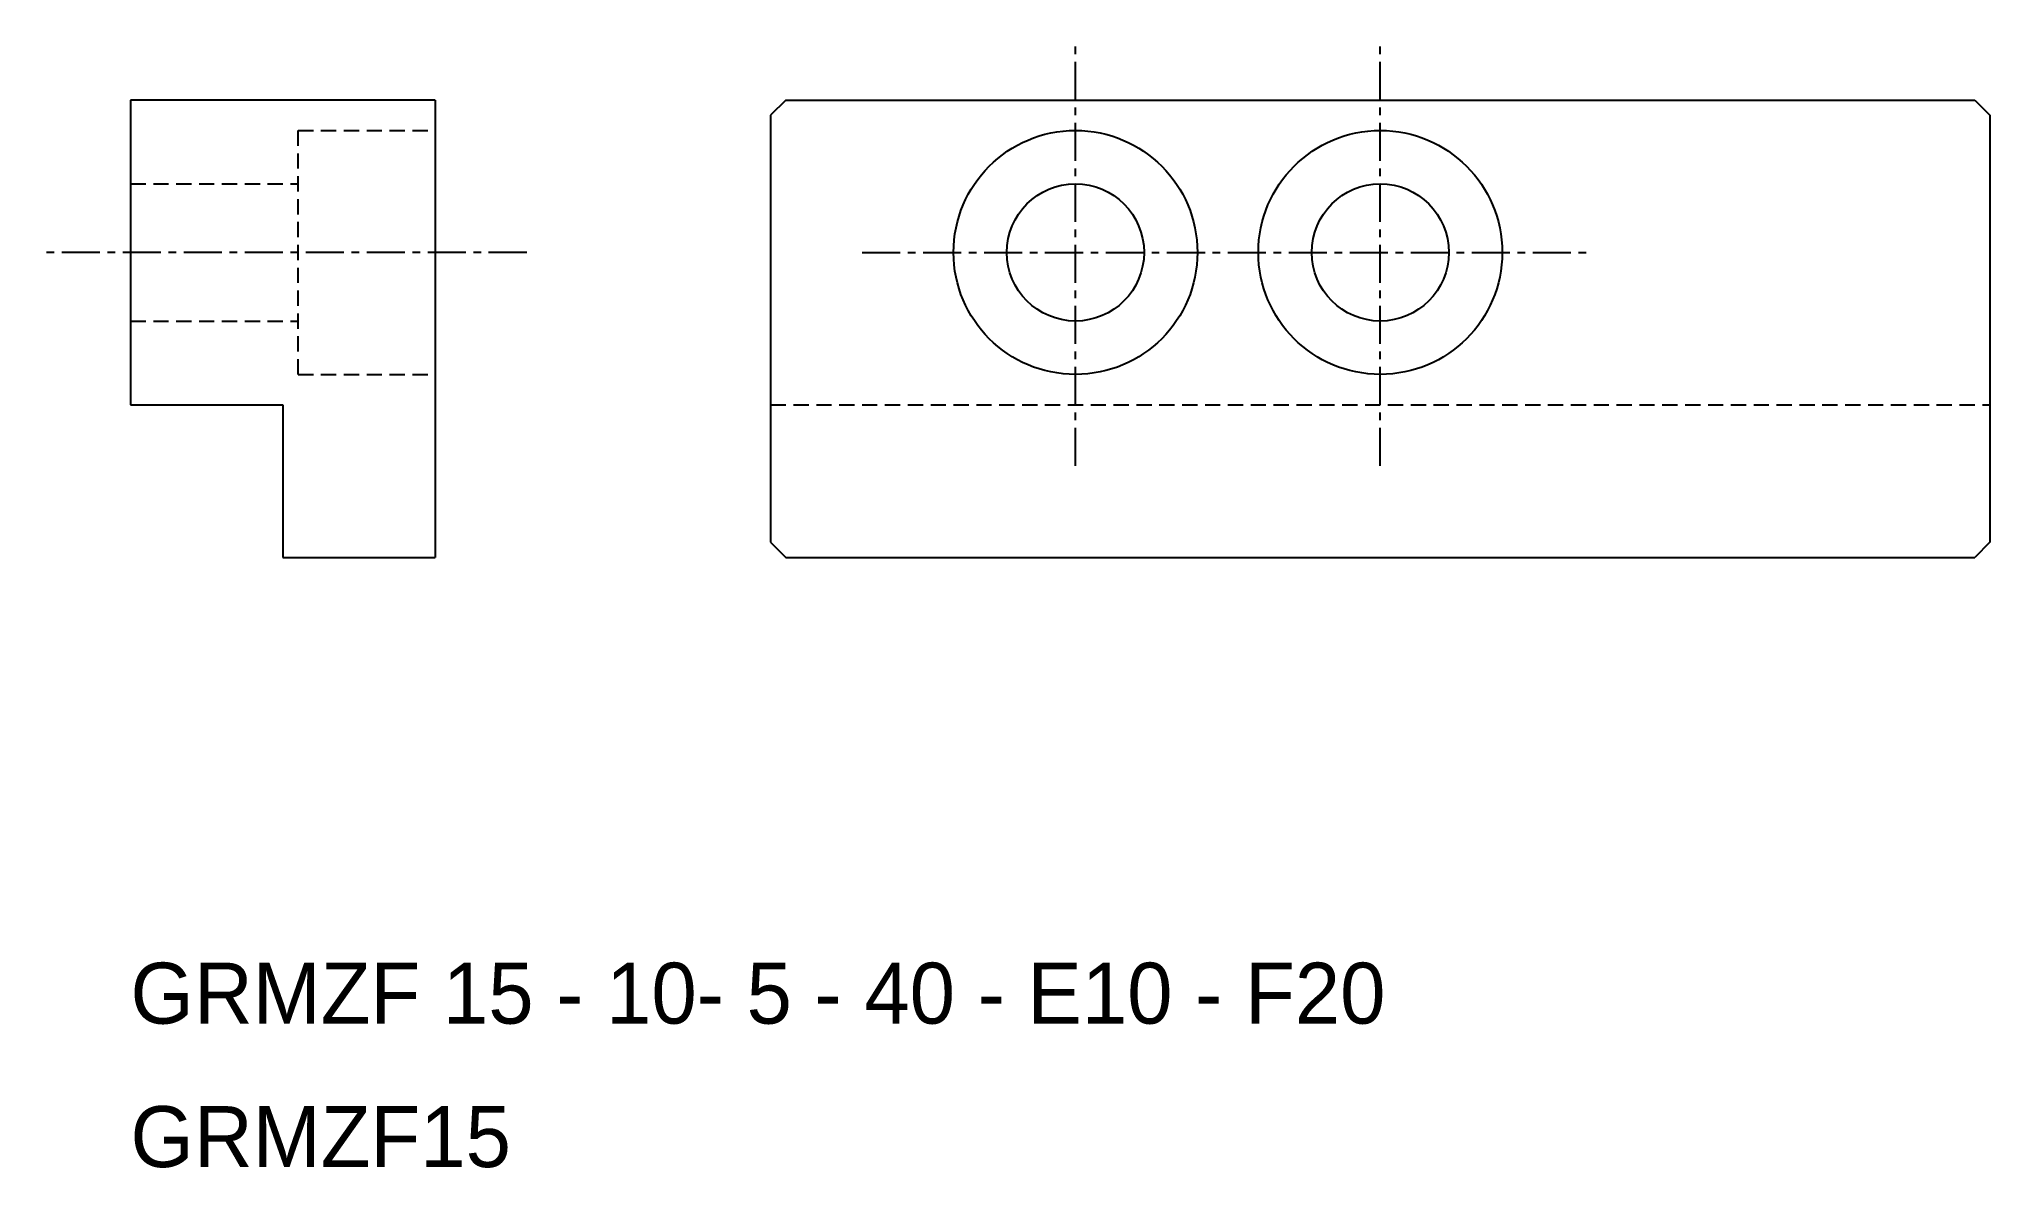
# Model space of a CAD drawing. Extents: x 7 to 71, y 10 to 47.
import ezdxf

# ---------------------------------------------------------------- set-up
doc = ezdxf.new("R2010")
doc.units = 0
doc.linetypes.add('CENTER', pattern=[2, 1.25, -0.25, 0.25, -0.25])
doc.linetypes.add('DASHED', pattern=[0.75, 0.5, -0.25])
doc.layers.get('0').update_dxf_attribs({"linetype": 'CONTINUOUS'})
doc.layers.add('CENTER', color=1, linetype='CENTER')

msp = doc.modelspace()

# ---------------------------------------------------------------- linework, layer by layer
at = {"color": 7, "linetype": 'CONTINUOUS'}
for p, q in [((10, 45), (10, 35)), ((20, 45), (10, 45)), ((20, 45), (20, 30)), ((31.5, 45), (31, 44.5)), ((31.5, 45), (70.5, 45)), ((70.5, 45), (71, 44.5)), ((31, 44.5), (31, 30.5)), ((71, 44.5), (71, 30.5)), ((10, 35), (15, 35)), ((15, 35), (15, 30)), ((31, 30.5), (31.5, 30)), ((71, 30.5), (70.5, 30)), ((15, 30), (20, 30)), ((31.5, 30), (70.5, 30))]:
    msp.add_line(p, q, dxfattribs=at)
at = {"color": 3, "linetype": 'DASHED'}
for p, q in [((15.5, 36), (15.5, 44)), ((15.5, 44), (20, 44)), ((10, 42.25), (15.5, 42.25)), ((10, 37.75), (15.5, 37.75)), ((15.5, 36), (20, 36)), ((31, 35), (71, 35))]:
    msp.add_line(p, q, dxfattribs=at)
at = {"color": 7, "linetype": 'CONTINUOUS'}
for centre, radius in [((41, 40), 4), ((41, 40), 4), ((51, 40), 4), ((51, 40), 4), ((41, 40), 2.25), ((41, 40), 2.25), ((51, 40), 2.25), ((51, 40), 2.25)]:
    msp.add_circle(centre, radius, dxfattribs=at)
at = {"layer": 'CENTER', "color": 1, "linetype": 'CENTER'}
for p, q in [((41, 33), (41, 47)), ((41, 33), (41, 47)), ((51, 33), (51, 47)), ((51, 33), (51, 47)), ((23, 40), (7, 40)), ((34, 40), (48, 40)), ((34, 40), (48, 40)), ((44, 40), (58, 40)), ((44, 40), (58, 40))]:
    msp.add_line(p, q, dxfattribs=at)

# ---------------------------------------------------------------- texts
at = {"color": 7, "linetype": 'CONTINUOUS'}
for s, p in [('GRMZF 15 - 10- 5 - 40 - E10 - F20', (10, 14.705)), ('GRMZF15', (10, 10))]:
    msp.add_text(s, height=2, dxfattribs=at).set_placement(p)

doc.saveas('drawing.dxf')
